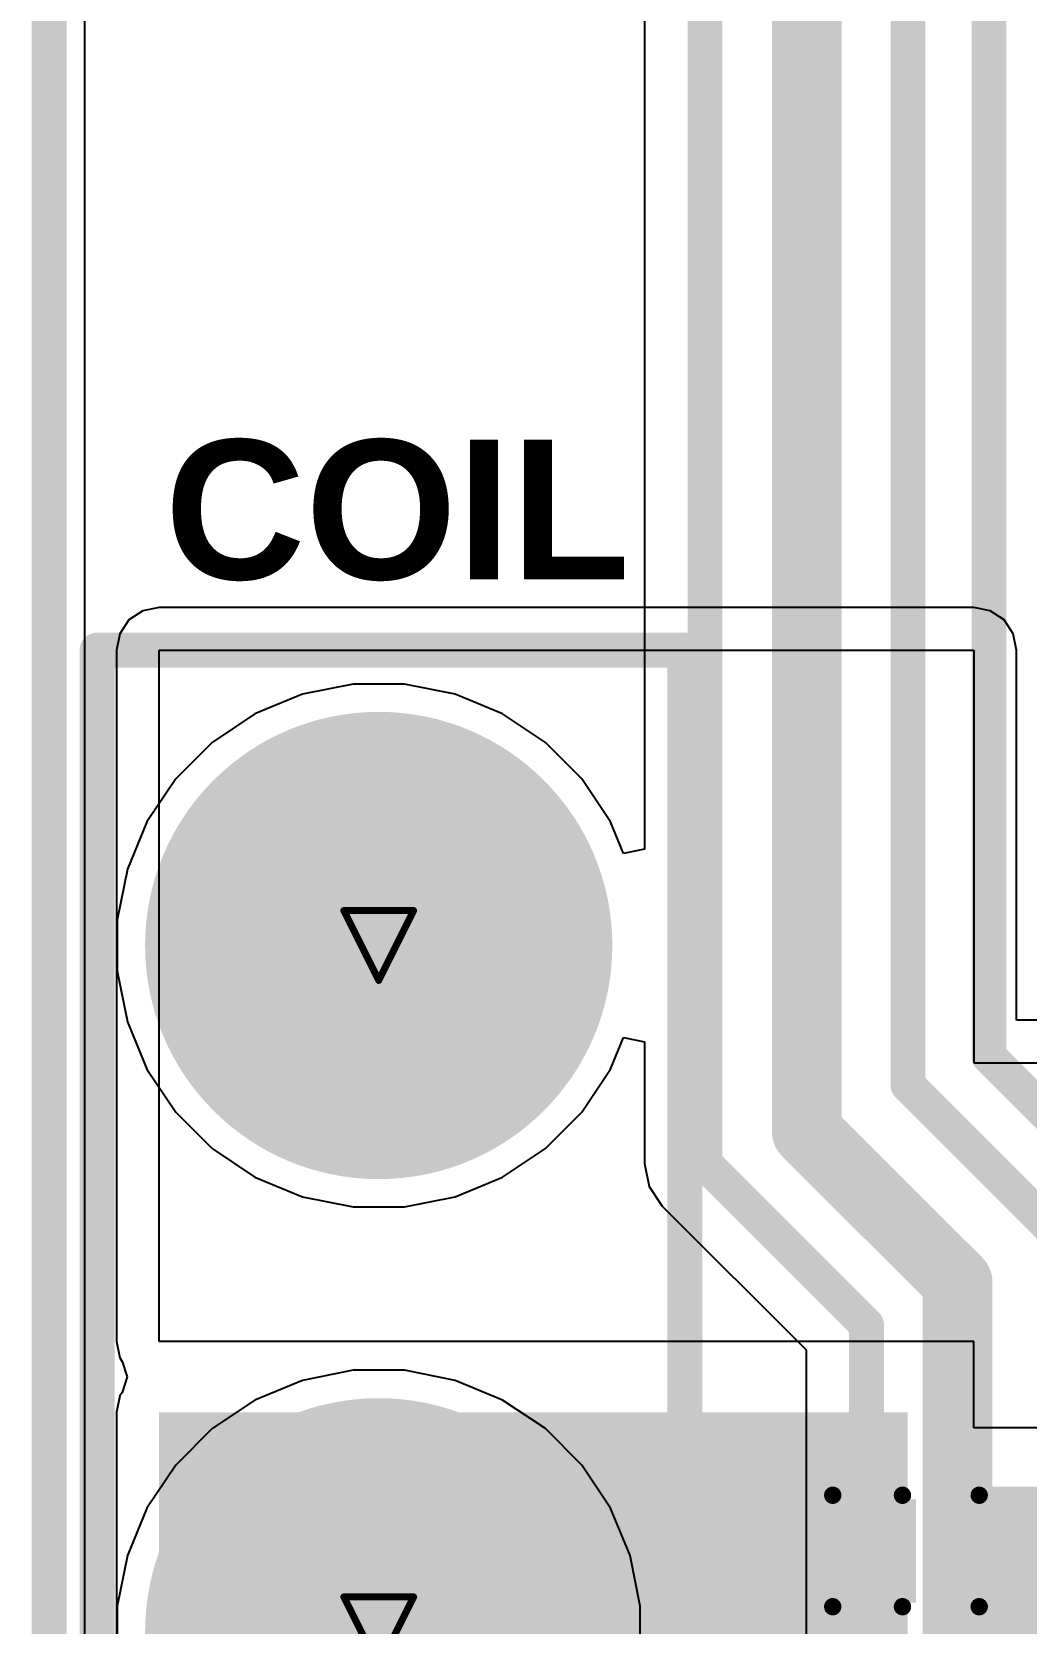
# Model space of a CAD drawing. Header units: inches. Extents: x -46 to 312, y 0 to 111.
# Drawn here: x -44.13 to -36.88, y 18.97 to 30.56 of the extents above; entities that cross this region are included whole.
import ezdxf

# ---------------------------------------------------------------- set-up
doc = ezdxf.new("R2010")
doc.units = ezdxf.units.IN
for name, color, linetype in [('Board Outline', 216, 'Continuous'), ('Bottom Layer', 5, 'Continuous'), ('Bottom Solder', 6, 'Continuous'), ('Drill Drawing', 1, 'Continuous'), ('Multi-Layer', 9, 'Continuous'), ('Pad Holes', 156, 'Continuous'), ('Top Layer', 1, 'Continuous'), ('Top Overlay', 2, 'Continuous'), ('Top Paste', 8, 'Continuous'), ('Top Solder', 216, 'Continuous')]:
    doc.layers.add(name, color=color, linetype=linetype)
doc.styles.add('Arial_Bold', font='', dxfattribs={"height": 0.2})
doc.styles.get('Arial_Bold').set_extended_font_data('Arial', bold=True)

# ---------------------------------------------------------------- blocks, each defined once
blk = doc.blocks.new('T__H____T____P______3_7___D_____6________43')
at = {"layer": 'Bottom Layer'}
h = blk.add_hatch(color=5, dxfattribs=at)
edge = h.paths.add_edge_path()
edge.add_arc((0, 0), 1.6, 0, 360)
h = blk.add_hatch(color=5, dxfattribs=at)
edge = h.paths.add_edge_path()
edge.add_arc((5, 0), 1.6, 0, 360)
at = {"layer": 'Bottom Solder'}
h = blk.add_hatch(color=6, dxfattribs=at)
edge = h.paths.add_edge_path()
edge.add_arc((0, 0), 1.702, 0, 360)
h = blk.add_hatch(color=6, dxfattribs=at)
edge = h.paths.add_edge_path()
edge.add_arc((5, 0), 1.702, 0, 360)
at = {"layer": 'Multi-Layer'}
h = blk.add_hatch(color=9, dxfattribs=at)
edge = h.paths.add_edge_path()
edge.add_arc((0, 0), 1.6, 0, 360)
h = blk.add_hatch(color=9, dxfattribs=at)
edge = h.paths.add_edge_path()
edge.add_arc((5, 0), 1.6, 0, 360)
at = {"layer": 'Pad Holes'}
h = blk.add_hatch(color=7, dxfattribs=at)
edge = h.paths.add_edge_path()
edge.add_arc((0, 0), 1, 0, 360)
h = blk.add_hatch(color=7, dxfattribs=at)
edge = h.paths.add_edge_path()
edge.add_arc((5, 0), 1, 0, 360)
at = {"layer": 'Top Layer'}
h = blk.add_hatch(color=1, dxfattribs=at)
edge = h.paths.add_edge_path()
edge.add_arc((0, 0), 1.6, 0, 360)
h = blk.add_hatch(color=1, dxfattribs=at)
edge = h.paths.add_edge_path()
edge.add_arc((5, 0), 1.6, 0, 360)
at = {"layer": 'Top Solder'}
h = blk.add_hatch(color=216, dxfattribs=at)
edge = h.paths.add_edge_path()
edge.add_arc((0, 0), 1.702, 0, 360)
h = blk.add_hatch(color=216, dxfattribs=at)
edge = h.paths.add_edge_path()
edge.add_arc((5, 0), 1.702, 0, 360)
blk = doc.blocks.new('C___0402_58')
at = {"layer": 'Top Layer'}
for points in [[(-0.699, -0.318), (-0.699, 0.318), (-0.241, 0.318), (-0.241, -0.318)], [(0.241, -0.318), (0.241, 0.318), (0.699, 0.318), (0.699, -0.318)]]:
    blk.add_hatch(color=1, dxfattribs=at).paths.add_polyline_path(points)
at = {"layer": 'Top Paste'}
for points in [[(-0.699, -0.318), (-0.699, 0.318), (-0.241, 0.318), (-0.241, -0.318)], [(0.241, -0.318), (0.241, 0.318), (0.699, 0.318), (0.699, -0.318)]]:
    blk.add_hatch(color=8, dxfattribs=at).paths.add_polyline_path(points)
at = {"layer": 'Top Solder'}
for points in [[(-0.758, -0.377), (-0.758, 0.377), (-0.181, 0.377), (-0.181, -0.377)], [(0.181, -0.377), (0.181, 0.377), (0.758, 0.377), (0.758, -0.377)]]:
    blk.add_hatch(color=216, dxfattribs=at).paths.add_polyline_path(points)
at = {"layer": 'Top Overlay'}
for points in [[(-0.787, 0.406, 0.127, 0.127, 0), (-0.279, 0.406, 0.127, 0.127, 0)], [(-0.787, -0.406, 0.127, 0.127, 0), (-0.787, 0.406, 0.127, 0.127, 0)], [(0.279, 0.406, 0.127, 0.127, 0), (0.787, 0.406, 0.127, 0.127, 0)], [(0.787, -0.406, 0.127, 0.127, 0), (0.787, 0.406, 0.127, 0.127, 0)], [(-0.787, -0.406, 0.127, 0.127, 0), (-0.279, -0.406, 0.127, 0.127, 0)], [(0.279, -0.406, 0.127, 0.127, 0), (0.787, -0.406, 0.127, 0.127, 0)]]:
    blk.add_lwpolyline(points, format="xyseb", dxfattribs=at)
for points in [[(-0.819, 0.406, 0.0635, 0.0635, 1), (-0.756, 0.406, 0.0635, 0.0635, 1)], [(-0.819, 0.406, 0.0635, 0.0635, 1), (-0.756, 0.406, 0.0635, 0.0635, 1)], [(-0.311, 0.406, 0.0635, 0.0635, 1), (-0.248, 0.406, 0.0635, 0.0635, 1)], [(0.248, 0.406, 0.0635, 0.0635, 1), (0.311, 0.406, 0.0635, 0.0635, 1)], [(0.756, 0.406, 0.0635, 0.0635, 1), (0.819, 0.406, 0.0635, 0.0635, 1)], [(0.756, 0.406, 0.0635, 0.0635, 1), (0.819, 0.406, 0.0635, 0.0635, 1)], [(-0.819, -0.406, 0.0635, 0.0635, 1), (-0.756, -0.406, 0.0635, 0.0635, 1)], [(-0.819, -0.406, 0.0635, 0.0635, 1), (-0.756, -0.406, 0.0635, 0.0635, 1)], [(-0.311, -0.406, 0.0635, 0.0635, 1), (-0.248, -0.406, 0.0635, 0.0635, 1)], [(0.248, -0.406, 0.0635, 0.0635, 1), (0.311, -0.406, 0.0635, 0.0635, 1)], [(0.756, -0.406, 0.0635, 0.0635, 1), (0.819, -0.406, 0.0635, 0.0635, 1)], [(0.756, -0.406, 0.0635, 0.0635, 1), (0.819, -0.406, 0.0635, 0.0635, 1)]]:
    blk.add_lwpolyline(points, format="xyseb", close=True, dxfattribs=at)

msp = doc.modelspace()

# ---------------------------------------------------------------- hatches: boundary and pattern name
at = {"layer": 'Top Layer'}
for points in [[(-43.2, 17.307), (-37.746, 17.307), (-37.746, 20.507), (-43.2, 20.507)], [(-37.264, 18.052), (-34.488, 18.052), (-34.488, 19.909), (-37.264, 19.909)]]:
    msp.add_hatch(color=1, dxfattribs=at).paths.add_polyline_path(points)

# ---------------------------------------------------------------- linework, layer by layer
at = {"layer": 'Board Outline'}
msp.add_lwpolyline([(-44, 43.975, 0.254, 0.254, 0), (-44, 3, 0.254, 0.254, 0)], format="xyseb", dxfattribs=at)
at = {"layer": 'Bottom Layer'}
for p, q in [((-43.741, 3), (-43.741, 43.716)), ((-39.664, 36.688), (-39.664, 24.608)), ((-42.155, 25.739), (-42.502, 25.595)), ((-41.787, 25.812), (-42.155, 25.739)), ((-41.412, 25.812), (-41.787, 25.812)), ((-41.044, 25.739), (-41.412, 25.812)), ((-40.698, 25.595), (-41.044, 25.739)), ((-42.502, 25.595), (-42.814, 25.387)), ((-40.386, 25.387), (-40.698, 25.595)), ((-42.814, 25.387), (-43.079, 25.121)), ((-40.12, 25.121), (-40.386, 25.387)), ((-43.079, 25.121), (-43.288, 24.809)), ((-39.912, 24.809), (-40.12, 25.121)), ((-43.288, 24.809), (-43.431, 24.463)), ((-39.816, 24.578), (-39.912, 24.809)), ((-39.664, 24.608), (-39.816, 24.578)), ((-43.431, 24.463), (-43.505, 24.095)), ((-43.505, 24.095), (-43.505, 23.719)), ((-43.505, 23.719), (-43.431, 23.351)), ((-43.431, 23.351), (-43.288, 23.005)), ((-39.912, 23.005), (-39.816, 23.236)), ((-39.816, 23.236), (-39.664, 23.206)), ((-39.664, 23.206), (-39.664, 22.319)), ((-43.288, 23.005), (-43.079, 22.693)), ((-40.12, 22.693), (-39.912, 23.005)), ((-43.079, 22.693), (-42.814, 22.427)), ((-40.386, 22.427), (-40.12, 22.693)), ((-42.814, 22.427), (-42.502, 22.219)), ((-40.698, 22.219), (-40.386, 22.427)), ((-39.664, 22.319), (-39.63, 22.151)), ((-42.502, 22.219), (-42.155, 22.075)), ((-41.044, 22.075), (-40.698, 22.219)), ((-39.63, 22.151), (-39.535, 22.008)), ((-42.155, 22.075), (-41.787, 22.002)), ((-41.412, 22.002), (-41.044, 22.075)), ((-41.787, 22.002), (-41.412, 22.002)), ((-39.535, 22.008), (-38.487, 20.961)), ((-38.487, 20.961), (-38.487, 10.942)), ((-41.787, 20.812), (-42.155, 20.739)), ((-41.412, 20.812), (-41.787, 20.812)), ((-41.044, 20.739), (-41.412, 20.812)), ((-42.155, 20.739), (-42.502, 20.595)), ((-40.698, 20.595), (-41.044, 20.739)), ((-42.502, 20.595), (-42.814, 20.387)), ((-40.386, 20.387), (-40.698, 20.595)), ((-42.814, 20.387), (-43.079, 20.121)), ((-40.12, 20.121), (-40.386, 20.387)), ((-43.079, 20.121), (-43.288, 19.809)), ((-39.912, 19.809), (-40.12, 20.121)), ((-43.288, 19.809), (-43.431, 19.463)), ((-39.768, 19.463), (-39.912, 19.809)), ((-43.431, 19.463), (-43.505, 19.095)), ((-39.695, 19.095), (-39.768, 19.463)), ((-43.505, 19.095), (-43.505, 18.719)), ((-39.695, 18.719), (-39.695, 19.095))]:
    msp.add_line(p, q, dxfattribs=at)
for points in [[(-38.482, 22.552, 0.508, 0.508, 0), (-38.482, 41.474, 0.508, 0.508, 0)], [(-37.744, 22.889, 0.254, 0.254, 0), (-37.744, 39.691, 0.254, 0.254, 0)], [(-37.154, 23.098, 0.254, 0.254, 0), (-37.154, 39.002, 0.254, 0.254, 0)], [(-39.223, 22.319, 0.254, 0.254, 0), (-39.223, 37.103, 0.254, 0.254, 0)], [(-37.154, 23.098, 0.254, 0.254, 0), (-36.327, 22.271, 0.254, 0.254, 0)], [(-37.744, 22.889, 0.254, 0.254, 0), (-36.58, 21.724, 0.254, 0.254, 0)], [(-38.482, 22.552, 0.508, 0.508, 0), (-37.383, 21.454, 0.508, 0.508, 0)], [(-39.223, 22.319, 0.254, 0.254, 0), (-38.047, 21.143, 0.254, 0.254, 0)], [(-37.383, 8.947, 0.508, 0.508, 0), (-37.383, 21.454, 0.508, 0.508, 0)], [(-38.047, 10.76, 0.254, 0.254, 0), (-38.047, 21.143, 0.254, 0.254, 0)]]:
    msp.add_lwpolyline(points, format="xyseb", dxfattribs=at)
for points in [[(-37.218, 23.098, 0.127, 0.127, 1), (-37.091, 23.098, 0.127, 0.127, 1)], [(-37.218, 23.098, 0.127, 0.127, 1), (-37.091, 23.098, 0.127, 0.127, 1)], [(-37.808, 22.889, 0.127, 0.127, 1), (-37.681, 22.889, 0.127, 0.127, 1)], [(-37.808, 22.889, 0.127, 0.127, 1), (-37.681, 22.889, 0.127, 0.127, 1)], [(-38.609, 22.552, 0.254, 0.254, 1), (-38.355, 22.552, 0.254, 0.254, 1)], [(-38.609, 22.552, 0.254, 0.254, 1), (-38.355, 22.552, 0.254, 0.254, 1)], [(-39.287, 22.319, 0.127, 0.127, 1), (-39.16, 22.319, 0.127, 0.127, 1)], [(-39.287, 22.319, 0.127, 0.127, 1), (-39.16, 22.319, 0.127, 0.127, 1)], [(-37.51, 21.454, 0.254, 0.254, 1), (-37.256, 21.454, 0.254, 0.254, 1)], [(-37.51, 21.454, 0.254, 0.254, 1), (-37.256, 21.454, 0.254, 0.254, 1)], [(-38.11, 21.143, 0.127, 0.127, 1), (-37.983, 21.143, 0.127, 0.127, 1)], [(-38.11, 21.143, 0.127, 0.127, 1), (-37.983, 21.143, 0.127, 0.127, 1)]]:
    msp.add_lwpolyline(points, format="xyseb", close=True, dxfattribs=at)
at = {"layer": 'Drill Drawing'}
for points in [[(-41.854, 24.161, 0.0508, 0.0508, 0), (-41.346, 24.161, 0.0508, 0.0508, 0)], [(-41.854, 24.161, 0.0508, 0.0508, 0), (-41.6, 23.653, 0.0508, 0.0508, 0)], [(-41.6, 23.653, 0.0508, 0.0508, 0), (-41.346, 24.161, 0.0508, 0.0508, 0)], [(-41.854, 19.161, 0.0508, 0.0508, 0), (-41.346, 19.161, 0.0508, 0.0508, 0)], [(-41.854, 19.161, 0.0508, 0.0508, 0), (-41.6, 18.653, 0.0508, 0.0508, 0)], [(-41.6, 18.653, 0.0508, 0.0508, 0), (-41.346, 19.161, 0.0508, 0.0508, 0)]]:
    msp.add_lwpolyline(points, format="xyseb", dxfattribs=at)
for points in [[(-41.867, 24.161, 0.0254, 0.0254, 1), (-41.841, 24.161, 0.0254, 0.0254, 1)], [(-41.867, 24.161, 0.0254, 0.0254, 1), (-41.841, 24.161, 0.0254, 0.0254, 1)], [(-41.359, 24.161, 0.0254, 0.0254, 1), (-41.333, 24.161, 0.0254, 0.0254, 1)], [(-41.359, 24.161, 0.0254, 0.0254, 1), (-41.333, 24.161, 0.0254, 0.0254, 1)], [(-41.613, 23.653, 0.0254, 0.0254, 1), (-41.587, 23.653, 0.0254, 0.0254, 1)], [(-41.613, 23.653, 0.0254, 0.0254, 1), (-41.587, 23.653, 0.0254, 0.0254, 1)], [(-41.867, 19.161, 0.0254, 0.0254, 1), (-41.841, 19.161, 0.0254, 0.0254, 1)], [(-41.867, 19.161, 0.0254, 0.0254, 1), (-41.841, 19.161, 0.0254, 0.0254, 1)], [(-41.359, 19.161, 0.0254, 0.0254, 1), (-41.333, 19.161, 0.0254, 0.0254, 1)], [(-41.359, 19.161, 0.0254, 0.0254, 1), (-41.333, 19.161, 0.0254, 0.0254, 1)]]:
    msp.add_lwpolyline(points, format="xyseb", close=True, dxfattribs=at)
at = {"layer": 'Top Layer'}
for p, q in [((-43.741, 3), (-43.741, 43.716)), ((-43.319, 26.346), (-43.42, 26.279)), ((-43.2, 26.37), (-43.319, 26.346)), ((-37.264, 26.37), (-43.2, 26.37)), ((-37.145, 26.346), (-37.264, 26.37)), ((-37.044, 26.279), (-37.145, 26.346)), ((-43.42, 26.279), (-43.487, 26.178)), ((-36.977, 26.178), (-37.044, 26.279)), ((-43.487, 26.178), (-43.511, 26.059)), ((-36.953, 26.059), (-36.977, 26.178)), ((-43.511, 26.059), (-43.511, 21.021)), ((-43.2, 21.021), (-43.2, 26.059)), ((-43.2, 26.059), (-37.264, 26.059)), ((-37.264, 26.059), (-37.264, 23.052)), ((-36.953, 23.362), (-36.953, 26.059)), ((-36.545, 23.362), (-36.953, 23.362)), ((-37.264, 23.052), (-34.653, 23.052)), ((-43.511, 21.021), (-43.487, 20.902)), ((-37.264, 21.021), (-43.2, 21.021)), ((-37.264, 20.392), (-37.264, 21.021)), ((-43.487, 20.902), (-43.47, 20.876)), ((-43.47, 20.876), (-43.432, 20.764)), ((-43.432, 20.764), (-43.47, 20.651)), ((-43.47, 20.651), (-43.487, 20.626)), ((-43.487, 20.626), (-43.511, 20.507)), ((-43.511, 20.507), (-43.511, 17.307)), ((-34.653, 20.392), (-37.264, 20.392))]:
    msp.add_line(p, q, dxfattribs=at)
at = {"layer": 'Top Overlay'}
for points in [[(-43.651, 26.059, 0.254, 0.254, 0), (-39.37, 26.059, 0.254, 0.254, 0)], [(-43.651, 16.891, 0.254, 0.254, 0), (-43.651, 26.059, 0.254, 0.254, 0)], [(-39.37, 16.891, 0.254, 0.254, 0), (-39.37, 26.059, 0.254, 0.254, 0)]]:
    msp.add_lwpolyline(points, format="xyseb", dxfattribs=at)
for points in [[(-43.715, 26.059, 0.127, 0.127, 1), (-43.588, 26.059, 0.127, 0.127, 1)], [(-43.715, 26.059, 0.127, 0.127, 1), (-43.588, 26.059, 0.127, 0.127, 1)], [(-39.434, 26.059, 0.127, 0.127, 1), (-39.306, 26.059, 0.127, 0.127, 1)], [(-39.434, 26.059, 0.127, 0.127, 1), (-39.306, 26.059, 0.127, 0.127, 1)]]:
    msp.add_lwpolyline(points, format="xyseb", close=True, dxfattribs=at)

# ---------------------------------------------------------------- block references
at = {"rotation": 270}
msp.add_blockref('T__H____T____P______3_7___D_____6________43', (-41.6, 23.907), dxfattribs=at)
msp.add_blockref('C___0402_58', (-37.505, 19.496))

# ---------------------------------------------------------------- texts
at = {"layer": 'Top Overlay', "style": 'Arial_Bold'}
msp.add_text('COIL', height=1.016, rotation=360, dxfattribs=at).set_placement((-43.159, 26.575))

doc.saveas('drawing.dxf')
